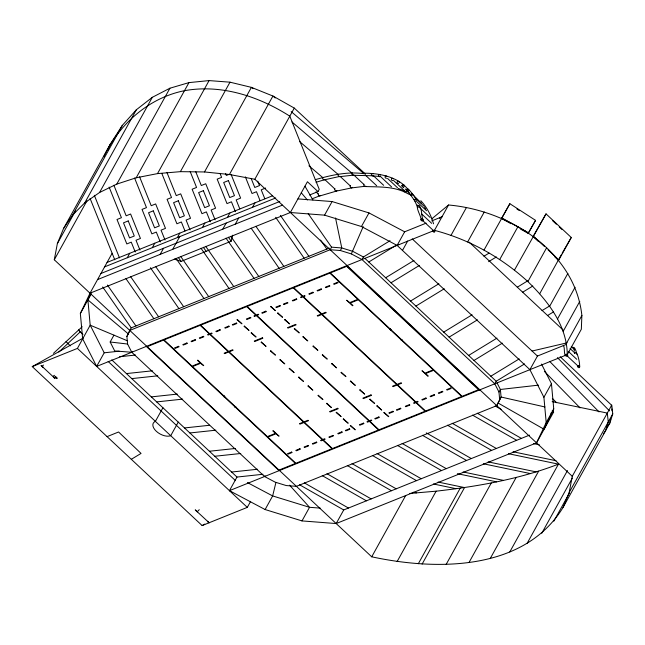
<?xml version="1.0" encoding="UTF-8"?>
<svg xmlns="http://www.w3.org/2000/svg" width="645" height="645" viewBox="0 0 645 645"><rect width="100%" height="100%" fill="white"/><g stroke="black" fill="none" stroke-linecap="round" stroke-linejoin="round"><path stroke-width="0.97" d="M420.798 219.808C421.983 216.357 425.015 222.614 421.274 220.646C421.056 215.47 416.452 210.036 417.355 205.142C422.781 205.263 420.83 217.034 423.289 220.026M581.879 315.486L581.33 329.256L567.269 354.613C567.036 325.54 547.807 300.965 527.876 281.607C501.431 257.395 469.205 239.448 434.48 230.354L448.541 204.997C508.639 210.23 574.856 251.074 581.879 315.486L566.455 343.317M576.969 354.323C576.501 352.863 574.937 345.083 572.155 347.889M565.31 355.153C565.359 353.218 568.511 354.548 567.697 356.064C562.746 357.806 565.504 347.526 563.279 345.365M579.839 366.763C579.17 369.835 575.413 364.933 578.807 365.513C581.169 372.512 578.226 348.26 574.501 353.412M563.021 507.51L569.196 492.474L572.26 476.292L611.774 405.004L612.75 413.897L609.968 422.822L563.021 507.51C523.998 571.091 436.601 570.777 371.722 556.812L54.293 259.774L57.357 243.6L63.532 228.556L110.472 143.875L122.356 125.348L136.377 109.747L152.325 97.306L169.933 88.212L188.953 82.616L209.077 80.593L229.999 82.181L251.397 87.357L272.932 96.032L294.289 108.086L365.449 174.102M174.311 259.121L181.1 261.394L231.192 241.222L232.635 235.215M275.923 482.476L272.65 495.932L265.111 509.542L229.443 490.66L236.989 477.058L262.975 474.277M408.97 190.662C399.545 177.278 380.179 173.166 364.369 173.223M416.42 200.853L415.735 199.216L414.114 199.547L417.637 207.158M609.856 421.83L610.678 419.145M318.243 193.742L318.388 195.387L319.718 195.999L336.424 191.081L351.727 187.897L352.243 187.34M334.981 188.816C333.86 189.88 336.214 192.154 336.908 190.525M363.2 226.645L351.356 253.912L340.35 250.518L330.143 249.728L129.782 330.417L126.896 336.472L127.581 344.027L131.765 352.267L264.555 476.526L275.197 482.162L286.203 485.548L296.41 486.338L496.771 405.657L501.076 397.03L500.391 389.475L497.045 382.888M103.813 156.783C119.083 124.227 148.697 97.806 184.478 90.695C221.38 83.987 258.847 96.379 289.807 116.165L319.235 189.356L317.985 191.613L309.6 194.992M107.683 150.043L110.472 143.875M364.014 184.228L363.82 185.607L365.118 186.534C379.123 187.066 391.821 186.349 404.391 191.879M433.545 230.733L96.653 366.4L82.649 338.802L80.351 313.51L90.01 293.201L112.141 253.283M96.653 366.4L104.2 352.799L90.195 325.193L87.897 299.901L91.251 292.838M126.896 336.472L129.968 330.45M496.771 405.657L501.076 397.03L544.961 406.963M265.111 509.542L301.989 520.91L336.182 523.555L536.543 442.873L546.202 422.564L553.741 408.954L551.443 383.662L541.502 364.07M544.082 429.264L553.741 408.954M63.532 228.556L72.724 214.89L122.356 125.348M57.357 243.6L75.425 210.996M72.724 214.89L84.793 202.812L136.377 109.747M54.293 259.774L86.898 200.958M84.793 202.812L99.556 192.492L152.325 97.306M99.556 192.492L116.777 184.107L169.933 88.212M116.777 184.107L136.2 177.778L188.953 82.616M136.2 177.778L157.517 173.61L209.077 80.593M80.351 313.51L90.792 294.676M127.283 257.742L129.75 253.292M250.647 501.342L247.301 507.373L202.127 525.57L32.25 366.602L77.424 348.405L90.195 325.193L127.234 340.721M157.517 173.61L180.398 171.659L229.999 82.181M152.325 247.656L154.792 243.205M132.201 351.485L131.765 352.267L114.705 350.945L110.166 342.003L113.955 335.15M180.398 171.659L204.497 171.957L251.397 87.357L252.929 88.663M160.17 254.38L163.548 248.277M177.367 237.57L179.834 233.119M172.691 249.333L179.737 236.618M129.782 330.417L131.201 327.845L329.192 248.115M204.497 171.957L229.435 174.505L272.932 96.032L275.221 97.984M202.417 227.483L204.884 223.033M227.459 217.397L229.926 212.947M222.775 229.16L226.161 223.065M229.435 174.505L254.831 179.254L294.289 108.086M235.304 224.121L238.682 218.026M252.501 207.311L254.969 202.861M162.927 407.753L155.389 421.362A11.175 6.216 29 0 0 156.284 431.255A11.175 6.216 29 0 0 170.715 435.706L178.262 422.096M90.01 293.201L290.371 212.511L307.431 181.737L317.985 191.613M290.371 212.511L324.564 215.156L332.102 201.554L368.988 212.923L404.649 231.797L426.143 223.146M330.143 249.728L331.562 247.164L308.181 213.624M340.35 250.518L341.769 247.954L335.529 217.986M324.564 215.156L361.442 226.524L368.988 212.923M499.657 399.594L498.972 392.039L494.788 383.799L361.998 259.548L363.425 256.976L390.048 240.714M264.555 476.526L264.982 475.744M404.649 231.797L397.11 245.406L529.9 369.666L543.904 397.264L546.202 422.564M402.472 250.429L407.664 241.069M451.032 235.312L466.456 207.48M301.989 520.91L309.536 507.301L320.275 508.131M467.665 241.931L484.258 211.995M484.016 250.058L509.856 203.715L535.552 220.356L528.199 233.353L520.378 228.975M510.961 223.71L501.544 218.437L509.856 203.715M336.182 523.555L343.721 509.953L529.481 435.141M499.722 259.524L517.935 226.677M528.199 233.353L535.552 220.356M514.452 270.118L546.033 213.874L571.276 237.497L558.844 259.935L558.328 260.145L554.716 256.766M538.132 241.246L533.076 236.522L546.033 213.874M371.722 556.812L405.721 495.473M527.876 281.607L546.638 247.761M539.704 293.741L561.198 254.969M562.15 253.243L571.276 237.497M494.788 383.799L496.207 381.235L524.554 363.925M397.118 561.561L436.133 491.176C477.679 486.467 519.298 479.227 558.449 464.142L508.462 453.709M498.972 392.039L500.391 389.475L538.43 385.146M549.669 306.254L567.874 273.407M418.323 563.73L460.232 488.12M557.554 318.872L575.082 287.259M422.112 564.109L464.537 487.572L438.06 482.057M529.9 369.666L537.438 356.056L566.407 344.39M563.19 331.32L579.782 301.384M446.155 564.407L491.272 483.008M543.904 397.264L551.443 383.662M469.036 562.456L516.121 477.518M536.543 442.873L553.604 412.099L552.193 410.776M490.353 558.288L538.623 471.197M509.776 551.959L558.449 464.142M526.997 543.574L567.479 470.544M541.76 533.262L572.349 478.066M569.196 492.474L612.75 413.897M553.829 521.176L569.366 493.143M607.01 426.829L609.968 422.822M603.269 433.9L605.486 430.9L608.275 421.975L607.3 413.082L552.168 401.601M574.348 349.284L574.558 348.171M320.081 195.693L312.204 198.765M324.782 179.52L334.836 188.977M525.062 230.91L524.909 231.208M196.338 510.792L195.233 509.881L197.289 511.767L199.24 509.679M365.828 186.187L351.461 187.937L350.042 186.687L350.549 185.51M43.473 365.054L42.102 366.392L54.132 377.639L55.494 376.309M53.64 377.075C57.655 380.437 50.673 376.358 54.519 375.325M380.542 176.52L372.294 175.9L371.214 174.085L372.068 173.481L372.955 173.86M53.43 353.371L82.181 326.725M58.832 352.057L80.294 331.804M431.707 218.897L448.541 204.997M418.879 207.239L419.274 205.973M398.723 244.334L397.11 245.406L361.442 226.524M439.495 218.333L442.027 216.752L431.747 220.888M368.787 261.999L396.272 245.213M385.637 277.769L413.985 260.459M391.007 282.784L419.347 265.474M410.534 301.062L438.882 283.752M483.952 256.226L489.039 253.122M415.904 306.085L444.244 288.775M488.62 261.677L496.336 256.96M443.728 332.127L472.075 314.816M517.314 287.194L527.602 280.906M449.097 337.15L477.445 319.839M522.579 292.274L532.802 286.025M468.633 355.427L496.972 338.117M542.002 310.616L549.637 305.956M473.994 360.45L502.342 343.14M547.468 315.582L553.45 311.922M490.845 376.212L519.193 358.902M131.322 459.304L141.045 453.419L118.575 431.989L107.078 436.625M32.25 366.602L83.157 338.069M202.127 525.57L204.763 524.095M324.62 179.713L316.042 182.285M338.52 174.255L338.02 175.432L339.431 176.682L353.613 175.126M323.443 177.415C321.831 177.673 323.105 180.221 324.395 179.826L340.084 176.359L350.162 185.792M352.235 172.852L351.678 174.029L353.089 175.287L373.132 175.795M393.232 180.527C391.499 181.559 390.298 177.851 392.547 178.278M229.007 174.384L226.347 175.456L225.597 173.594M265.659 188.026L261.225 189.815L264.821 198.773M107.07 262.426L272.593 195.766M104.603 266.877L275.705 197.975M100.934 273.496L279.801 201.466M97.556 279.591L282.413 205.142M147.173 346.688L163.596 340.076L295.442 463.457L279.019 470.068M229.443 490.66L566.334 354.992M550.806 413.219L553.604 412.099M545.597 423.918L547.46 423.168M315.22 179.681C331.183 175.118 348.26 171.207 364.804 173.836M532.077 351.033L567.044 342.834M80.375 332.022L78.456 330.03L79.013 330.377M379.292 174.408L378.389 175.617L379.8 176.867M386.637 178.27C383.977 178.713 385.041 174.182 387 176.48M398.634 183.519C395.232 183.615 398.134 179.012 399.32 182.374M104.2 352.799L119.196 351.194M119.559 356.75L135.555 355.04M126.412 373.584L152.405 370.811M131.782 378.607L157.767 375.825M151.309 396.885L177.302 394.103M156.679 401.908L182.664 399.126M184.51 427.949L209.496 425.281M189.872 432.972L215.865 430.191M209.407 451.242L235.393 448.469M214.769 456.265L240.762 453.491M231.619 472.035L257.613 469.254M409.639 493.465L436.133 491.176M297.909 198.902L332.102 201.554M331.562 247.164L341.769 247.954L352.775 251.34L363.425 256.976M110.166 342.003L127.581 344.027M403.447 187.074C401.529 187.155 401.746 183.785 403.681 184.833M408.011 191.218C405.761 191.21 406.689 187.574 408.551 189.211M533.431 443.607L539.301 444.824M513.065 451.774L556.006 460.715M488.136 461.885L536.172 471.89M483.331 463.771L530.255 473.551M463.11 471.971L503.318 480.348M457.37 473.672L496.577 481.839M433.335 483.968L455.91 488.668M413.558 492.256L416.509 492.869M398.279 188.469L406.914 191.944M379.599 174.456L380.421 175.037M415.114 201.313L410.857 195.346L410.68 194.153L411.978 193.669L413.066 195.169M404.076 191.75L409.736 194.629M351.356 253.912L361.998 259.548M247.422 482.581L272.65 495.932L309.536 507.301L289.621 485.193M501.947 217.986L528.602 232.893M498.19 403.085L543.219 428.772M495.191 405.979L501.246 409.438M477.252 413.211L521.41 438.398M472.511 415.114L516.669 440.301M452.201 423.297L496.36 448.485M447.469 425.2L491.627 450.387M426.289 432.884L471.318 458.571M422.419 435.286L466.577 460.474M402.117 443.462L446.276 468.657M397.376 445.373L441.535 470.56M377.067 453.548L421.225 478.743M372.334 455.459L416.493 480.646M352.025 463.634L396.183 488.821M347.284 465.545L391.442 490.732M326.983 473.72L371.141 498.907M322.242 475.631L366.4 500.818M304.303 482.855L348.461 508.042M299.562 484.766L343.721 509.953M66.04 341.632L67.717 343.342M516.911 209.004L519.394 210.617M392.853 178.407L393.369 178.867M87.897 299.901L128.323 333.908M291.201 111.617L363.514 173.312M291.967 121.97L351.67 172.908M299.691 141.634L337.98 174.303M308.931 165.789L322.653 177.496M208.367 522.047C205.271 519.362 210.802 524.578 208.625 522.289L196.257 510.824M552.733 220.832L556.337 224.21M559.223 226.911L562.109 229.612M533.592 236.312L544.412 246.438M548.024 249.808L558.844 259.935M469.173 242.149L563.077 330.022M412.066 193.992L421.572 203.32M411.744 193.806L414.574 196.451M414.662 197.451L423.862 206.053M401.666 185.647L403.786 187.631M405.197 188.953L409.446 192.928M416.678 201.522L426.587 210.786M571.268 346.357L573.389 348.34L574.558 351.106M393.869 180.777L404.48 190.71M418.823 206.852L430.142 217.446M570.075 348.566L575.026 353.202M387.54 178.415L397.57 187.8M421.79 214.092L431.699 223.364M568.269 351.348L576.759 359.289M380.252 176.303L391.571 186.889M422.04 219.921L434.069 231.168M566.56 355.331L578.581 366.586M373.753 176.037L383.654 185.309M365.352 175.118L376.672 185.712M353.774 174.956L363.853 184.389M412.211 238.876L537.438 356.056M315.953 191.879L318.114 193.903M364.764 258.234L496.207 381.235M254.831 179.254L572.26 476.292M346.647 265.724L479.437 389.983M146.286 346.413L279.075 470.673M111.762 359.878L236.989 477.058M80.125 331.691L82.955 334.336M108.166 361.466L235.53 480.654M77.424 348.405L247.301 507.373M67.556 343.221L70.386 345.865M55.486 376.446L57.397 378.236L56.454 378.615L55.18 377.422M560.174 356.717L611.283 404.899L611.516 406.874M196.604 511.034L197.289 511.767M557.449 357.628L609.501 410.913M549.814 361.531L599.036 411.921M544.356 371.359L580.049 407.89M552.346 398.408L556.562 402.722M403.964 185.034L404.471 186.212M411.091 195.596L406.866 190.573M301.296 192.807L307.383 199.974M420.814 200.716C426.942 207.206 431.078 215.301 433.569 223.823M408.785 189.461L412.808 194.258M320.557 240.069L326.83 249.067M280.373 215.398L308.891 256.291M275.633 217.3L304.15 258.202M255.896 226.298L283.84 266.377M251.155 228.209L279.108 268.288M230.829 236.36L258.798 276.463M228.386 237.207L231.192 241.222M226.016 238.158L254.057 278.374M205.707 246.334L233.756 286.549M203.344 247.293L206.15 251.308M200.974 248.244L229.015 288.46M180.665 256.42L208.706 296.636M178.294 257.379L181.1 261.394M176.004 258.435L203.973 298.546M155.719 266.643L183.664 306.722M150.406 267.731L178.923 308.632M130.669 276.729L158.622 316.808M125.936 278.64L153.881 318.719M107.425 285.042L135.942 325.943M102.684 286.952L131.201 327.845M424.354 206.827L425.821 209.141M304.964 186.187L312.914 199.958M257.734 181.14L259.516 185.575L254.783 187.485L251.219 178.617M260.088 200.684L256.484 191.726L252.042 193.508L245.35 176.859M231.152 174.569L240.617 198.112L236.175 199.902L239.779 208.859M220.106 173.626L221.614 177.359L217.172 179.149L227 203.594L231.442 201.804L235.401 211.665M195.693 171.594L201.305 185.542L205.739 183.752L215.575 208.198L211.133 209.988L215.091 219.84M190.178 171.562L196.564 187.445L192.129 189.235L201.958 213.68L206.392 211.891L210.359 221.751M166.91 172.376L176.254 195.629L180.697 193.839L190.525 218.284L186.091 220.074L190.049 229.926M161.847 173.473L171.522 197.531L167.079 199.321L176.907 223.767L181.35 221.977L184.954 230.942M139.586 176.794L151.212 205.715L155.655 203.925L165.483 228.37L161.04 230.16L165.007 240.013M134.587 178.044L146.48 207.617L142.037 209.407L151.865 233.853L156.308 232.063L160.266 241.923M113.883 185.244L126.17 215.801L130.604 214.011L140.441 238.457L135.998 240.246L139.957 250.099M109.126 187.098L121.429 217.704L116.995 219.494L126.823 243.939L131.258 242.149L135.224 252.01M94.323 195.29L119.486 257.863M90.082 198.426L114.762 259.798M611.742 408.857L611.968 410.833M432.819 230.773C434.77 235.312 436.302 228.016 432.819 230.773M223.928 396.344L224.339 396.546L223.928 396.344M235.111 406.81L235.522 407.011L235.111 406.81M390.201 329.385L390.596 329.619L390.249 329.337M401.383 339.851L401.779 340.084L401.432 339.802M128.234 220.937L123.493 222.839L129.556 237.916L134.289 236.006L128.234 220.937M153.276 210.85L148.544 212.753L154.598 227.83L159.339 225.919L153.276 210.85M178.326 200.764L173.586 202.667L179.649 217.744L184.381 215.833L178.326 200.764M203.369 190.678L198.628 192.581L204.691 207.658L209.423 205.747L203.369 190.678M228.411 180.592L223.678 182.495L229.733 197.572L234.474 195.661L228.411 180.592M200.176 325.346L164.007 339.907L192.025 366.126L200.135 362.861L197.426 360.329L197.838 360.16L203.723 365.667L200.603 363.304L192.5 366.57L267.369 436.625L275.471 433.367L272.762 430.828L273.182 430.658L279.067 436.173L275.947 433.803L267.836 437.068L295.853 463.287L332.022 448.718L322.839 440.132L321.089 440.833L320.621 440.39L322.363 439.688L304.005 422.507L299.949 424.136L299.482 423.692L303.529 422.064L228.661 352.001L224.613 353.637L224.138 353.194L228.193 351.565L209.827 334.376L208.085 335.078L207.609 334.642L209.359 333.941L200.176 325.346M246.729 306.593L200.587 325.177L209.77 333.771L211.665 333.005L212.132 333.449L210.246 334.207L228.604 351.396L232.66 349.759L233.127 350.203L229.08 351.839L303.948 421.894L308.004 420.266L308.471 420.701L304.416 422.338L322.782 439.519L324.677 438.761L325.144 439.205L323.25 439.963L332.433 448.557L378.575 429.973L369.392 421.378L367.44 422.169L366.973 421.725L368.924 420.943L256.387 315.631L254.428 316.413L253.961 315.977L255.912 315.187L246.729 306.593M293.29 287.847L247.148 306.431L256.331 315.018L258.282 314.236L258.75 314.671L256.799 315.461L369.335 420.774L371.294 419.984L371.762 420.427L369.811 421.217L378.994 429.804L425.136 411.228L415.952 402.633L414.058 403.391L413.59 402.956L415.477 402.19L397.118 385.009L393.063 386.637L392.587 386.202L396.643 384.565L321.774 314.502L317.719 316.139L317.251 315.695L321.307 314.067L302.94 296.877L301.046 297.643L300.578 297.2L302.473 296.442L293.29 287.847M329.869 273.117L293.701 287.678L302.884 296.273L304.633 295.571L305.101 296.007L303.36 296.716L321.718 313.897L325.773 312.269L326.241 312.704L322.194 314.341L397.062 384.396L401.109 382.767L401.585 383.211L397.53 384.839L415.896 402.02L417.637 401.319L418.113 401.762L416.364 402.464L425.547 411.058L461.715 396.49L433.698 370.278L425.587 373.536L428.296 376.075L427.885 376.237L421.991 370.73L425.12 373.1L433.222 369.835L358.354 299.772L350.251 303.037L352.96 305.569L352.541 305.738L346.655 300.231L349.775 302.594L357.886 299.336L329.869 273.117M346.704 266.337L330.28 272.948L462.126 396.328L478.55 389.709L346.704 266.337M237.368 319.533L236.949 319.694L241.956 323.83L237.368 319.533M270.892 306.399L270.481 306.56L275.488 310.697L270.892 306.399M178.617 346.317L174.561 347.945L175.037 348.389L179.084 346.76L178.617 346.317M186.881 342.987L182.825 344.624L183.293 345.059L187.348 343.43L186.881 342.987M195.137 339.665L191.089 341.294L191.557 341.737L195.612 340.1L195.137 339.665M203.401 336.335L199.345 337.964L199.821 338.407L203.876 336.779L203.401 336.335M219.929 329.684L215.873 331.312L216.341 331.756L220.397 330.119L219.929 329.684M228.83 326.096L224.774 327.725L225.242 328.168L229.297 326.539L228.83 326.096M236.376 323.056L232.321 324.685L232.797 325.128L236.844 323.5L236.376 323.056M250.462 317.38L246.414 319.017L246.882 319.452L250.937 317.824L250.462 317.38M265.829 311.196L261.781 312.825L262.249 313.268L266.304 311.632L265.829 311.196M279.922 305.52L275.867 307.149L276.334 307.592L280.39 305.964L279.922 305.52M287.468 302.481L283.413 304.109L283.889 304.553L287.936 302.924L287.468 302.481M296.369 298.893L292.314 300.53L292.79 300.965L296.837 299.336L296.369 298.893M312.889 292.241L308.842 293.87L309.31 294.314L313.365 292.685L312.889 292.241M321.154 288.912L317.098 290.548L317.574 290.984L321.621 289.355L321.154 288.912M329.418 285.59L325.362 287.219L325.83 287.662L329.885 286.025L329.418 285.59M337.674 282.26L333.626 283.889L334.094 284.332L338.149 282.704L337.674 282.26M244.423 326.136L244.004 326.306L249.01 330.433L244.423 326.136M277.955 313.002L277.535 313.172L282.542 317.3L277.955 313.002M251.477 332.739L251.066 332.909L256.073 337.037L251.477 332.739M285.009 319.606L284.598 319.775L289.605 323.903L285.009 319.606M262.378 337.795L254.275 341.06L254.743 341.495L262.854 338.238L262.378 337.795M295.636 324.403L287.533 327.668L288.001 328.103L296.103 324.846L295.636 324.403M294.644 328.619L294.233 328.789L299.24 332.917L294.644 328.619M261.475 342.092L261.056 342.261L266.062 346.389L261.475 342.092M303.198 336.625L302.779 336.787L307.786 340.923L303.198 336.625M270.836 350.848L270.416 351.017L275.423 355.145L270.836 350.848M313.276 346.059L312.865 346.228L317.872 350.356L313.276 346.059M280.188 359.604L279.777 359.773L284.784 363.901L280.188 359.604M322.637 354.815L322.226 354.984L327.233 359.112L322.637 354.815M289.549 368.36L289.137 368.529L294.136 372.657L289.549 368.36M224.089 395.966L223.42 396.232L224.178 396.933L224.839 396.667L224.089 395.966M390.362 328.998L389.693 329.272L390.451 329.974L391.112 329.708L390.362 328.998M331.998 363.578L331.578 363.74L336.585 367.868L331.998 363.578M298.909 377.123L298.49 377.285L303.497 381.421L298.909 377.123M235.272 406.431L234.611 406.697L235.361 407.398L236.03 407.132L235.272 406.431M401.545 339.464L400.884 339.738L401.633 340.439L402.303 340.173L401.545 339.464M341.358 372.334L340.939 372.496L345.946 376.632L341.358 372.334M308.27 385.879L307.85 386.049L312.857 390.177L308.27 385.879M350.719 381.09L350.3 381.26L355.306 385.387L350.719 381.09M318.348 395.312L317.937 395.482L322.943 399.61L318.348 395.312M360.071 389.846L359.66 390.015L364.667 394.143L360.071 389.846M326.902 403.319L326.483 403.488L331.49 407.616L326.902 403.319M337.722 408.293L329.619 411.558L330.087 412.002L338.19 408.736L337.722 408.293M370.972 394.901L362.869 398.167L363.345 398.61L371.447 395.345L370.972 394.901M336.537 412.332L336.118 412.502L341.124 416.63L336.537 412.332M370.069 399.199L369.65 399.368L374.656 403.496L370.069 399.199M343.592 418.936L343.18 419.105L348.187 423.233L343.592 418.936M377.123 405.802L376.712 405.971L381.719 410.099L377.123 405.802M350.654 425.539L350.235 425.708L355.242 429.836L350.654 425.539M384.186 412.405L383.767 412.574L388.774 416.702L384.186 412.405M291.629 452.072L287.573 453.701L288.041 454.144L292.096 452.508L291.629 452.072M299.885 448.743L295.837 450.371L296.305 450.815L300.36 449.186L299.885 448.743M308.149 445.413L304.093 447.05L304.569 447.485L308.624 445.856L308.149 445.413M316.413 442.091L312.357 443.72L312.833 444.163L316.88 442.526L316.413 442.091M332.933 435.431L328.886 437.068L329.353 437.503L333.409 435.875L332.933 435.431M341.834 431.852L337.786 433.48L338.254 433.924L342.31 432.287L341.834 431.852M349.388 428.804L345.333 430.441L345.801 430.884L349.856 429.248L349.388 428.804M363.474 423.136L359.418 424.765L359.894 425.208L363.941 423.572L363.474 423.136M378.841 416.944L374.785 418.581L375.261 419.016L379.308 417.388L378.841 416.944M392.926 411.276L388.879 412.905L389.346 413.348L393.402 411.712L392.926 411.276M400.481 408.237L396.425 409.865L396.893 410.309L400.948 408.672L400.481 408.237M409.382 404.649L405.326 406.277L405.794 406.721L409.849 405.092L409.382 404.649M425.902 397.997L421.846 399.626L422.322 400.069L426.377 398.433L425.902 397.997M434.166 394.667L430.11 396.296L430.586 396.74L434.633 395.111L434.166 394.667M442.43 391.338L438.374 392.974L438.842 393.41L442.897 391.781L442.43 391.338M450.686 388.016L446.638 389.644L447.106 390.088L451.161 388.451L450.686 388.016M41.159 365.425L43.086 367.368L41.159 365.425"/></g></svg>
